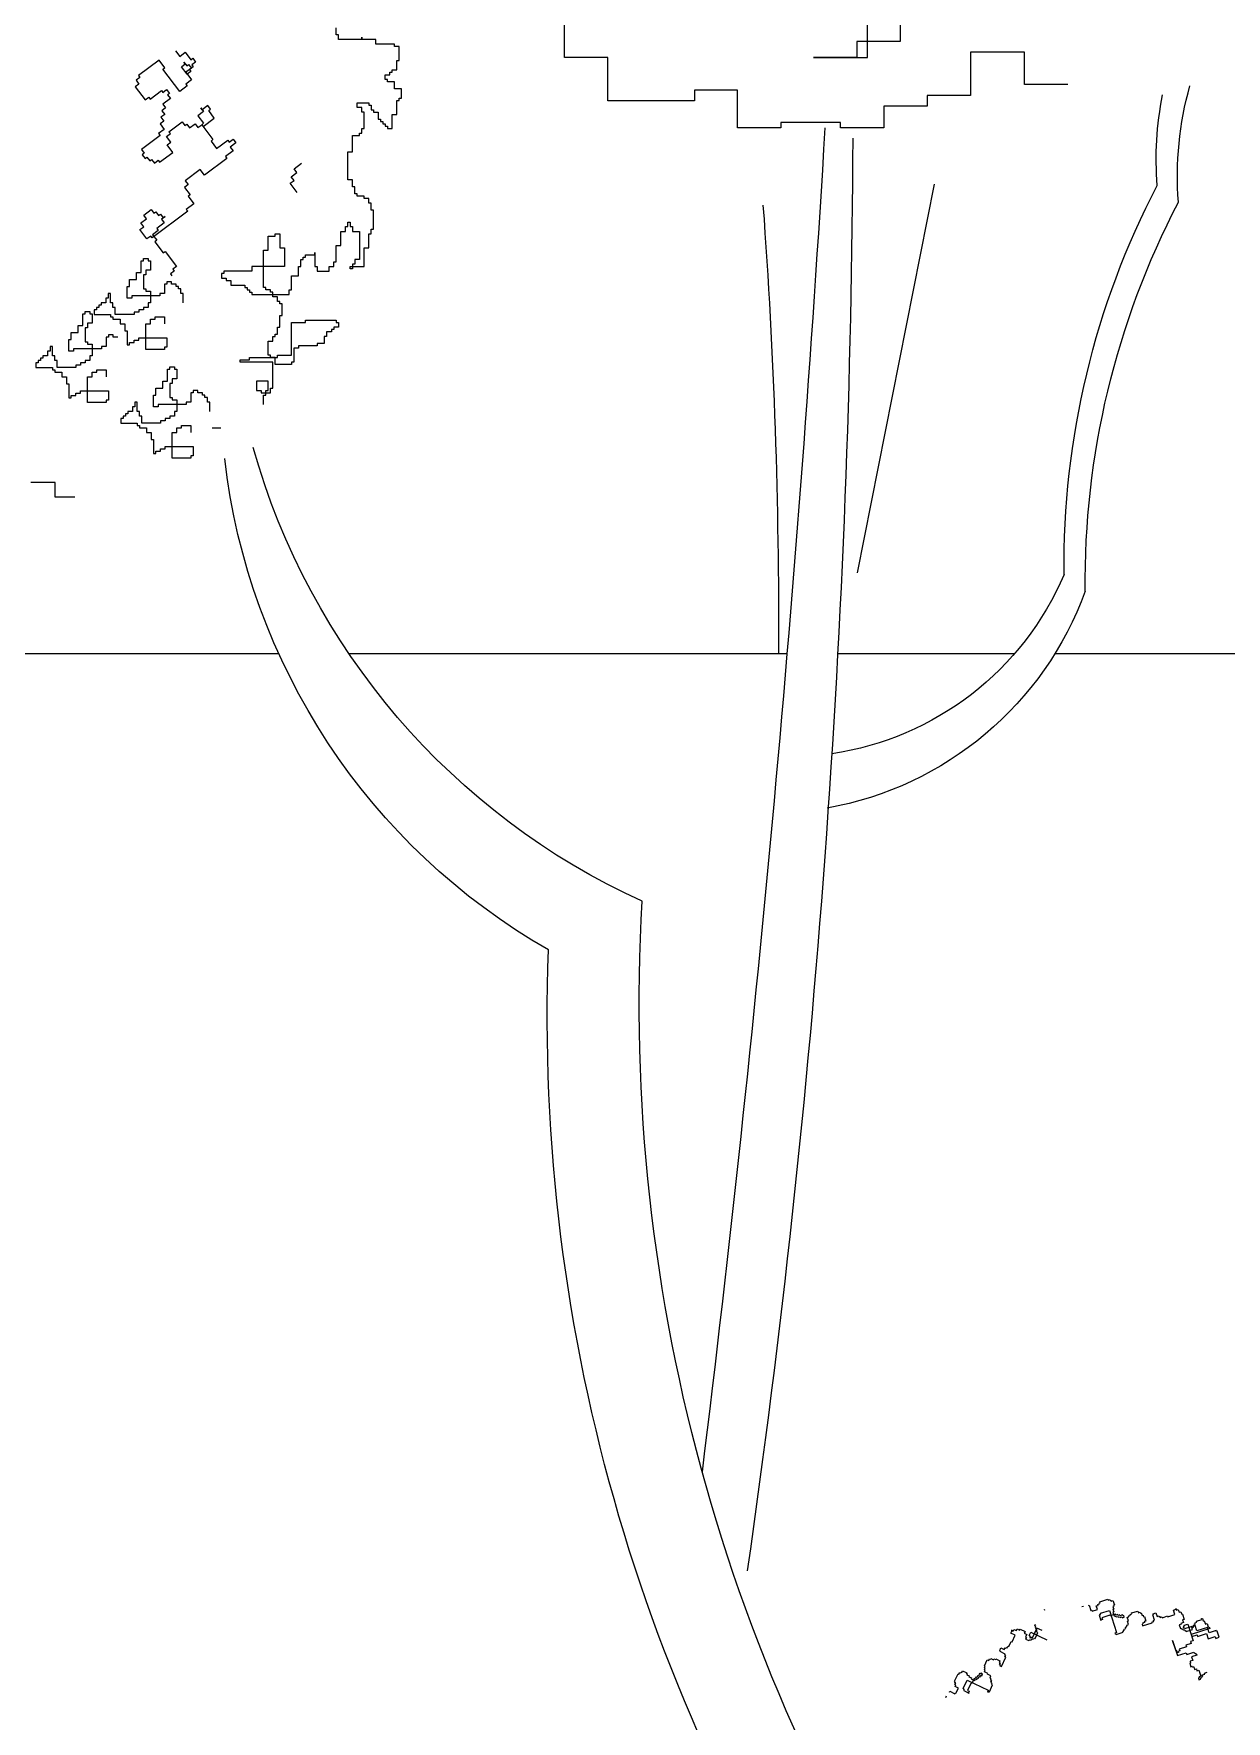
# Model space of a CAD drawing. Header units: millimetres. Extents: x 485872 to 486142, y -52344 to -52207.
# Drawn here: x 486120.6434 to 486120.841, y -52312.9704 to -52312.6908 of the extents above; entities that cross this region are included whole.
import ezdxf

# ---------------------------------------------------------------- set-up
doc = ezdxf.new("R2010")
doc.units = ezdxf.units.MM
doc.header["$LTSCALE"] = 15
doc.layers.add('JJ2', color=3, linetype='Continuous')

# ---------------------------------------------------------------- blocks, each defined once
blk = doc.blocks.new('sf')
at = {"color": 84, "lineweight": 5}
for p, q in [((17883.92, 471463.9), (17883.92, 471487.85)), ((17979.79, 471463.9), (17979.79, 471481.01)), ((17873.64, 471475.87), (17873.64, 471469.03)), ((18043.89, 471469.58), (18043.89, 471470.32)), ((18043.89, 471470.32), (18043.89, 471469.58)), ((18051.29, 471469.58), (18051.29, 471471.06)), ((18051.29, 471471.06), (18052.03, 471471.06)), ((18052.03, 471471.06), (18052.03, 471473.27)), ((17834.27, 471455.35), (17834.27, 471465.61)), ((17834.27, 471465.61), (17851.39, 471465.61)), ((17851.39, 471465.61), (17851.39, 471451.92)), ((17873.64, 471469.03), (17887.34, 471469.03)), ((17887.34, 471469.03), (17887.34, 471463.9)), ((18032.05, 471462.92), (18032.05, 471467.36)), ((18032.05, 471467.36), (18033.53, 471467.36)), ((18033.53, 471467.36), (18033.53, 471468.1)), ((18033.53, 471468.1), (18039.45, 471468.1)), ((18039.45, 471468.1), (18039.45, 471469.58)), ((18039.45, 471469.58), (18043.89, 471469.58)), ((18043.89, 471469.58), (18051.29, 471469.58)), ((18099.7, 471465.59), (18097.92, 471463.23)), ((18101.47, 471464.26), (18099.7, 471465.59)), ((18102.81, 471466.03), (18101.47, 471464.26)), ((17901.04, 471463.9), (17883.92, 471463.9)), ((17887.34, 471463.9), (17901.04, 471463.9)), ((17966.1, 471450.21), (17966.1, 471463.9)), ((17966.1, 471463.9), (17979.79, 471463.9)), ((18032.79, 471462.92), (18032.05, 471462.92)), ((18032.79, 471459.97), (18032.79, 471462.92)), ((18034.27, 471459.97), (18032.79, 471459.97)), ((18034.27, 471459.23), (18034.27, 471459.97)), ((18097.33, 471463.67), (18096.44, 471462.49)), ((18096.44, 471462.49), (18097.63, 471461.6)), ((18097.63, 471461.6), (18097.18, 471461.01)), ((18097.18, 471461.01), (18098.37, 471460.12)), ((18097.92, 471463.23), (18097.33, 471463.67)), ((18098.66, 471461.75), (18097.78, 471460.56)), ((18097.78, 471460.56), (18099.55, 471459.23)), ((18098.37, 471460.12), (18097.92, 471459.53)), ((18097.92, 471459.53), (18099.11, 471458.64)), ((18099.25, 471461.3), (18098.66, 471461.75)), ((18099.11, 471458.64), (18100.88, 471461.01)), ((18100.14, 471462.48), (18099.25, 471461.3)), ((18099.7, 471461.89), (18100.14, 471462.48)), ((18100.88, 471461.01), (18099.7, 471461.89)), ((18101.47, 471453.16), (18106.8, 471460.26)), ((18106.21, 471460.7), (18107.98, 471463.07)), ((18106.8, 471460.26), (18106.21, 471460.7)), ((18107.98, 471463.07), (18114.49, 471458.18)), ((17820.57, 471455.35), (17834.27, 471455.35)), ((18031.31, 471451.09), (18031.31, 471454.05)), ((18031.31, 471454.05), (18033.53, 471454.05)), ((18033.53, 471456.27), (18035.75, 471456.27)), ((18033.53, 471454.05), (18033.53, 471456.27)), ((18035.01, 471459.23), (18034.27, 471459.23)), ((18035.01, 471458.49), (18035.01, 471459.23)), ((18036.49, 471458.49), (18035.01, 471458.49)), ((18035.75, 471456.27), (18035.75, 471457.01)), ((18035.75, 471457.01), (18036.49, 471457.01)), ((18036.49, 471457.01), (18036.49, 471458.49)), ((18099.55, 471459.23), (18097.77, 471456.87)), ((18097.77, 471456.87), (18099.55, 471455.53)), ((18099.55, 471455.53), (18099.11, 471454.94)), ((18099.11, 471454.94), (18101.47, 471453.16)), ((18115.53, 471454.63), (18112.42, 471450.49)), ((18114.49, 471458.18), (18114.05, 471457.59)), ((18114.05, 471457.59), (18115.23, 471456.7)), ((18115.23, 471456.7), (18114.35, 471455.52)), ((18114.35, 471455.52), (18115.53, 471454.63)), ((17851.39, 471451.92), (17865.08, 471451.92)), ((17865.08, 471451.92), (17865.08, 471448.5)), ((17925.01, 471453.63), (17938.7, 471453.63)), ((17925.01, 471441.66), (17925.01, 471453.63)), ((17938.7, 471453.63), (17938.7, 471450.21)), ((17938.7, 471450.21), (17966.1, 471450.21)), ((18032.05, 471451.09), (18031.31, 471451.09)), ((18032.05, 471450.35), (18032.05, 471451.09)), ((18032.79, 471450.35), (18032.05, 471450.35)), ((18032.79, 471445.92), (18032.79, 471450.35)), ((18041.67, 471448.87), (18040.93, 471448.87)), ((18040.93, 471448.87), (18040.93, 471447.4)), ((18045.37, 471449.61), (18041.67, 471449.61)), ((18041.67, 471449.61), (18041.67, 471448.87)), ((18045.37, 471448.14), (18045.37, 471449.61)), ((18091.71, 471447.55), (18092.6, 471448.73)), ((18092.6, 471448.73), (18094.37, 471447.4)), ((18105.32, 471452.13), (18104.43, 471450.94)), ((18104.43, 471450.94), (18106.8, 471449.17)), ((18105.62, 471453.75), (18104.73, 471452.57)), ((18104.73, 471452.57), (18105.32, 471452.13)), ((18106.8, 471452.86), (18105.62, 471453.75)), ((18106.8, 471449.17), (18105.91, 471447.98)), ((18107.24, 471453.46), (18106.8, 471452.86)), ((18110.79, 471450.79), (18107.24, 471453.46)), ((18111.24, 471451.38), (18110.79, 471450.79)), ((18112.42, 471450.49), (18111.24, 471451.38)), ((17865.08, 471448.5), (17878.78, 471448.5)), ((17878.78, 471448.5), (17878.78, 471441.66)), ((18034.27, 471445.92), (18032.79, 471445.92)), ((18034.27, 471441.48), (18034.27, 471445.92)), ((18037.97, 471443.7), (18037.23, 471443.7)), ((18037.23, 471443.7), (18037.23, 471442.96)), ((18038.71, 471444.44), (18037.97, 471444.44)), ((18037.97, 471444.44), (18037.97, 471443.7)), ((18040.19, 471446.66), (18038.71, 471446.66)), ((18038.71, 471446.66), (18038.71, 471444.44)), ((18040.93, 471447.4), (18040.19, 471447.4)), ((18040.19, 471447.4), (18040.19, 471446.66)), ((18043.15, 471441.48), (18043.15, 471446.66)), ((18043.15, 471446.66), (18043.89, 471446.66)), ((18043.89, 471446.66), (18043.89, 471448.14)), ((18043.89, 471448.14), (18045.37, 471448.14)), ((18090.52, 471444.74), (18092.3, 471447.11)), ((18094.07, 471442.08), (18090.52, 471444.74)), ((18092.3, 471447.11), (18091.71, 471447.55)), ((18094.81, 471447.99), (18093.93, 471446.81)), ((18093.93, 471446.81), (18095.7, 471445.48)), ((18095.7, 471445.48), (18093.93, 471443.11)), ((18094.37, 471447.4), (18094.81, 471447.99)), ((18100.73, 471443.55), (18099.84, 471442.37)), ((18104.88, 471440.44), (18100.73, 471443.55)), ((18105.91, 471447.98), (18107.09, 471447.09)), ((18107.09, 471447.09), (18106.21, 471445.91)), ((18106.21, 471445.91), (18107.39, 471445.02)), ((18107.39, 471445.02), (18106.5, 471443.84)), ((18106.5, 471443.84), (18107.69, 471442.95)), ((17878.78, 471441.66), (17892.48, 471441.66)), ((17892.48, 471441.66), (17892.48, 471443.37)), ((17892.48, 471443.37), (17911.31, 471443.37)), ((17911.31, 471443.37), (17911.31, 471441.66)), ((17911.31, 471441.66), (17925.01, 471441.66)), ((18035.75, 471441.48), (18034.27, 471441.48)), ((18036.49, 471442.22), (18035.75, 471442.22)), ((18035.75, 471442.22), (18035.75, 471441.48)), ((18037.23, 471442.96), (18036.49, 471442.96)), ((18036.49, 471442.96), (18036.49, 471442.22)), ((18043.89, 471441.48), (18043.15, 471441.48)), ((18043.89, 471440), (18043.89, 471441.48)), ((18044.63, 471440), (18043.89, 471440)), ((18044.63, 471439.26), (18044.63, 471440)), ((18046.85, 471439.26), (18044.63, 471439.26)), ((18046.85, 471434.09), (18046.85, 471439.26)), ((18084.6, 471438.09), (18083.72, 471436.91)), ((18085.79, 471437.2), (18084.6, 471438.09)), ((18094.52, 471442.67), (18090.97, 471437.94)), ((18093.93, 471443.11), (18094.52, 471442.67)), ((18094.52, 471442.67), (18094.07, 471442.08)), ((18095.7, 471441.78), (18094.52, 471442.67)), ((18096.59, 471442.96), (18095.7, 471441.78)), ((18098.36, 471441.63), (18096.59, 471442.96)), ((18099.25, 471442.81), (18098.36, 471441.63)), ((18099.84, 471442.37), (18099.25, 471442.81)), ((18104.28, 471437.19), (18105.61, 471438.96)), ((18104.43, 471439.85), (18104.88, 471440.44)), ((18105.61, 471438.96), (18104.43, 471439.85)), ((18107.69, 471442.95), (18106.35, 471441.18)), ((18106.35, 471441.18), (18108.13, 471439.85)), ((18108.13, 471439.85), (18107.69, 471439.25)), ((18107.69, 471439.25), (18113.6, 471434.81)), ((18048.33, 471434.09), (18046.85, 471434.09)), ((18048.33, 471425.21), (18048.33, 471434.09)), ((18083.72, 471436.91), (18085.49, 471435.58)), ((18085.49, 471435.58), (18084.6, 471434.39)), ((18084.6, 471434.39), (18086.97, 471432.62)), ((18086.23, 471437.79), (18085.79, 471437.2)), ((18089.78, 471435.13), (18086.23, 471437.79)), ((18091.56, 471437.49), (18089.78, 471435.13)), ((18090.97, 471437.94), (18091.56, 471437.49)), ((18103.69, 471433.93), (18105.47, 471436.3)), ((18107.83, 471430.82), (18103.69, 471433.93)), ((18105.47, 471436.3), (18104.28, 471437.19)), ((18113.31, 471433.18), (18112.42, 471432)), ((18113.6, 471434.81), (18112.72, 471433.63)), ((18112.72, 471433.63), (18113.31, 471433.18)), ((18065.31, 471428.74), (18062.95, 471430.52)), ((18064.43, 471427.56), (18065.31, 471428.74)), ((18066.2, 471426.23), (18064.43, 471427.56)), ((18086.97, 471432.62), (18086.53, 471432.02)), ((18086.53, 471432.02), (18093.63, 471426.69)), ((18093.63, 471426.69), (18094.96, 471428.47)), ((18094.96, 471428.47), (18099.69, 471424.91)), ((18108.28, 471431.41), (18107.83, 471430.82)), ((18109.46, 471430.53), (18108.28, 471431.41)), ((18110.35, 471431.71), (18109.46, 471430.53)), ((18110.94, 471431.26), (18110.35, 471431.71)), ((18111.83, 471432.45), (18110.94, 471431.26)), ((18112.42, 471432), (18111.83, 471432.45)), ((18046.11, 471420.78), (18046.11, 471423)), ((18046.11, 471423), (18046.85, 471423)), ((18046.85, 471425.21), (18048.33, 471425.21)), ((18046.85, 471423), (18046.85, 471425.21)), ((18064.28, 471421.2), (18066.5, 471424.16)), ((18065.31, 471425.05), (18066.2, 471426.23)), ((18066.5, 471424.16), (18065.31, 471425.05)), ((18099.99, 471422.84), (18098.21, 471420.48)), ((18099.69, 471424.91), (18098.81, 471423.73)), ((18098.81, 471423.73), (18099.99, 471422.84)), ((18040.93, 471415.6), (18040.93, 471417.82)), ((18040.93, 471417.82), (18041.67, 471417.82)), ((18041.67, 471417.82), (18041.67, 471419.3)), ((18041.67, 471419.3), (18043.15, 471419.3)), ((18043.15, 471419.3), (18043.15, 471420.04)), ((18043.15, 471420.04), (18045.37, 471420.04)), ((18045.37, 471420.04), (18045.37, 471420.78)), ((18045.37, 471420.78), (18046.11, 471420.78)), ((18098.81, 471420.03), (18097.03, 471417.67)), ((18097.03, 471417.67), (18099.4, 471415.89)), ((18098.21, 471420.48), (18098.81, 471420.03)), ((18040.19, 471409.69), (18040.19, 471415.6)), ((18040.19, 471415.6), (18040.93, 471415.6)), ((18048.33, 471411.9), (18047.59, 471411.9)), ((18047.59, 471411.9), (18047.59, 471410.43)), ((18048.33, 471410.43), (18048.33, 471411.9)), ((18099.4, 471415.89), (18098.95, 471415.3)), ((18098.95, 471415.3), (18110.2, 471406.86)), ((18106.06, 471413.66), (18107.24, 471412.78)), ((18106.65, 471413.22), (18106.06, 471413.66)), ((18107.24, 471412.78), (18106.35, 471411.59)), ((18106.35, 471411.59), (18108.72, 471409.82)), ((18107.54, 471414.4), (18106.65, 471413.22)), ((18108.13, 471413.96), (18107.54, 471414.4)), ((18109.02, 471415.14), (18108.13, 471413.96)), ((18109.61, 471414.7), (18109.02, 471415.14)), ((18110.49, 471415.88), (18109.61, 471414.7)), ((18112.86, 471414.1), (18110.49, 471415.88)), ((18111.97, 471412.92), (18112.86, 471414.1)), ((18113.75, 471411.59), (18111.97, 471412.92)), ((18112.86, 471410.4), (18113.75, 471411.59)), ((18040.93, 471409.69), (18040.19, 471409.69)), ((18040.93, 471408.21), (18040.93, 471409.69)), ((18041.67, 471408.21), (18040.93, 471408.21)), ((18041.67, 471403.77), (18041.67, 471408.21)), ((18046.85, 471408.95), (18044.63, 471408.95)), ((18044.63, 471408.95), (18044.63, 471400.07)), ((18047.59, 471410.43), (18046.85, 471410.43)), ((18046.85, 471410.43), (18046.85, 471408.95)), ((18049.07, 471410.43), (18048.33, 471410.43)), ((18049.07, 471408.95), (18049.07, 471410.43)), ((18050.55, 471408.95), (18049.07, 471408.95)), ((18050.55, 471404.51), (18050.55, 471408.95)), ((18071.27, 471408.21), (18069.79, 471408.21)), ((18069.79, 471408.21), (18069.79, 471403.77)), ((18071.27, 471407.47), (18071.27, 471408.21)), ((18073.49, 471407.47), (18071.27, 471407.47)), ((18073.49, 471403.03), (18073.49, 471407.47)), ((18108.72, 471409.82), (18108.27, 471409.23)), ((18108.27, 471409.23), (18110.05, 471407.89)), ((18110.05, 471407.89), (18108.72, 471406.12)), ((18108.72, 471406.12), (18109.31, 471405.67)), ((18110.2, 471406.86), (18110.64, 471407.45)), ((18110.64, 471407.45), (18111.83, 471406.56)), ((18111.83, 471406.56), (18114.05, 471409.52)), ((18114.05, 471409.52), (18112.86, 471410.4)), ((18043.15, 471403.77), (18041.67, 471403.77)), ((18043.15, 471397.86), (18043.15, 471403.77)), ((18052.03, 471404.51), (18050.55, 471404.51)), ((18052.03, 471399.33), (18052.03, 471404.51)), ((18058.69, 471401.55), (18058.69, 471402.29)), ((18058.69, 471402.29), (18058.69, 471397.86)), ((18061.65, 471401.55), (18058.69, 471401.55)), ((18061.65, 471400.81), (18061.65, 471401.55)), ((18062.39, 471400.81), (18061.65, 471400.81)), ((18062.39, 471400.07), (18062.39, 471400.81)), ((18069.79, 471403.77), (18068.31, 471403.77)), ((18068.31, 471403.77), (18068.31, 471397.86)), ((18074.97, 471403.03), (18073.49, 471403.03)), ((18074.97, 471391.2), (18074.97, 471403.03)), ((18106.05, 471402.57), (18102.5, 471397.84)), ((18106.65, 471402.13), (18106.05, 471402.57)), ((18109.31, 471405.67), (18106.65, 471402.13)), ((18047.59, 471397.86), (18043.15, 471397.86)), ((18044.63, 471400.07), (18046.11, 471400.07)), ((18046.11, 471400.07), (18046.11, 471398.6)), ((18046.11, 471398.6), (18046.85, 471398.6)), ((18046.85, 471398.6), (18046.85, 471397.12)), ((18046.85, 471397.12), (18047.59, 471397.12)), ((18047.59, 471397.12), (18047.59, 471397.86)), ((18052.77, 471399.33), (18052.03, 471399.33)), ((18052.77, 471397.86), (18052.77, 471399.33)), ((18054.25, 471397.86), (18052.77, 471397.86)), ((18054.25, 471396.38), (18054.25, 471397.86)), ((18057.95, 471396.38), (18054.25, 471396.38)), ((18058.69, 471397.86), (18057.95, 471397.86)), ((18057.95, 471397.86), (18057.95, 471396.38)), ((18063.13, 471400.07), (18062.39, 471400.07)), ((18063.13, 471397.86), (18063.13, 471400.07)), ((18063.87, 471397.86), (18063.13, 471397.86)), ((18063.87, 471394.9), (18063.87, 471397.86)), ((18068.31, 471397.86), (18078.67, 471397.86)), ((18078.67, 471397.86), (18078.67, 471396.38)), ((18078.67, 471396.38), (18087.55, 471396.38)), ((18087.55, 471396.38), (18087.55, 471395.64)), ((18087.55, 471395.64), (18088.29, 471395.64)), ((18088.29, 471395.64), (18088.29, 471394.16)), ((18102.5, 471397.84), (18103.69, 471396.95)), ((18103.69, 471396.95), (18103.24, 471396.36)), ((18103.24, 471396.36), (18104.43, 471395.47)), ((18104.43, 471395.47), (18103.98, 471394.88)), ((18111.47, 471399.65), (18110.73, 471399.65)), ((18110.73, 471399.65), (18110.73, 471396.69)), ((18110.73, 471396.69), (18112.21, 471396.69)), ((18112.95, 471400.39), (18111.47, 471400.39)), ((18111.47, 471400.39), (18111.47, 471399.65)), ((18112.21, 471396.69), (18112.21, 471395.21)), ((18112.95, 471399.65), (18112.95, 471400.39)), ((18113.69, 471399.65), (18112.95, 471399.65)), ((18113.69, 471395.95), (18113.69, 471399.65)), ((18115.17, 471395.95), (18113.69, 471395.95)), ((18115.17, 471393.73), (18115.17, 471395.95)), ((18066.09, 471394.9), (18063.87, 471394.9)), ((18066.09, 471390.46), (18066.09, 471394.9)), ((18066.83, 471390.46), (18066.09, 471390.46)), ((18066.83, 471388.98), (18066.83, 471390.46)), ((18072.75, 471389.72), (18072.75, 471390.46)), ((18072.75, 471390.46), (18074.23, 471390.46)), ((18074.23, 471391.2), (18074.97, 471391.2)), ((18074.23, 471390.46), (18074.23, 471391.2)), ((18080.15, 471390.46), (18079.41, 471390.46)), ((18079.41, 471390.46), (18079.41, 471389.72)), ((18080.89, 471391.2), (18080.15, 471391.2)), ((18080.15, 471391.2), (18080.15, 471390.46)), ((18085.33, 471391.94), (18080.89, 471391.94)), ((18080.89, 471391.94), (18080.89, 471391.2)), ((18085.33, 471393.42), (18085.33, 471391.94)), ((18086.81, 471393.42), (18085.33, 471393.42)), ((18088.29, 471394.16), (18086.81, 471394.16)), ((18086.81, 471394.16), (18086.81, 471393.42)), ((18101.11, 471389.3), (18101.11, 471390.77)), ((18101.11, 471390.77), (18101.85, 471390.77)), ((18101.85, 471390.77), (18101.85, 471391.51)), ((18101.85, 471391.51), (18102.59, 471391.51)), ((18102.59, 471391.51), (18102.59, 471392.25)), ((18102.59, 471392.25), (18104.07, 471392.25)), ((18104.07, 471392.25), (18104.07, 471392.99)), ((18104.07, 471392.99), (18105.55, 471392.99)), ((18105.55, 471392.99), (18105.55, 471392.25)), ((18105.55, 471392.25), (18106.29, 471392.25)), ((18106.29, 471392.25), (18106.29, 471389.3)), ((18112.21, 471390.03), (18110.73, 471390.03)), ((18110.73, 471390.03), (18110.73, 471386.34)), ((18112.21, 471395.21), (18112.95, 471395.21)), ((18112.95, 471390.77), (18112.21, 471390.77)), ((18112.21, 471390.77), (18112.21, 471390.03)), ((18112.95, 471395.21), (18112.95, 471390.77)), ((18117.39, 471393.73), (18115.17, 471393.73)), ((18117.39, 471391.51), (18117.39, 471393.73)), ((18118.13, 471391.51), (18117.39, 471391.51)), ((18118.13, 471387.82), (18118.13, 471391.51)), ((18078.67, 471388.98), (18066.83, 471388.98)), ((18069.05, 471382.33), (18069.05, 471386.03)), ((18069.05, 471386.03), (18069.79, 471386.03)), ((18069.79, 471386.03), (18069.79, 471386.76)), ((18069.79, 471386.76), (18070.53, 471386.76)), ((18070.53, 471386.76), (18070.53, 471388.24)), ((18070.53, 471388.24), (18072.01, 471388.24)), ((18072.01, 471388.24), (18072.01, 471389.72)), ((18072.01, 471389.72), (18072.75, 471389.72)), ((18079.41, 471389.72), (18078.67, 471389.72)), ((18078.67, 471389.72), (18078.67, 471388.98)), ((18100.37, 471386.34), (18100.37, 471389.3)), ((18100.37, 471389.3), (18101.11, 471389.3)), ((18106.29, 471389.3), (18107.77, 471389.3)), ((18107.77, 471389.3), (18107.77, 471388.56)), ((18107.77, 471388.56), (18116.65, 471388.56)), ((18110.73, 471386.34), (18111.47, 471386.34)), ((18111.47, 471386.34), (18111.47, 471384.86)), ((18111.47, 471384.86), (18112.95, 471384.86)), ((18112.95, 471384.86), (18112.95, 471384.12)), ((18116.65, 471388.56), (18116.65, 471387.82)), ((18116.65, 471387.82), (18118.13, 471387.82)), ((18121.83, 471382.64), (18121.83, 471384.86)), ((18121.83, 471384.86), (18122.57, 471384.86)), ((18122.57, 471384.86), (18122.57, 471386.34)), ((18122.57, 471386.34), (18123.31, 471386.34)), ((18123.31, 471386.34), (18123.31, 471389.3)), ((18123.31, 471389.3), (18124.05, 471389.3)), ((18124.05, 471389.3), (18124.05, 471387.82)), ((18124.05, 471387.82), (18124.79, 471387.82)), ((18124.79, 471387.82), (18124.79, 471386.34)), ((18124.79, 471386.34), (18126.27, 471386.34)), ((18126.27, 471386.34), (18126.27, 471385.6)), ((18126.27, 471385.6), (18127.01, 471385.6)), ((18127.01, 471385.6), (18127.01, 471384.86)), ((18127.01, 471384.86), (18127.75, 471384.86)), ((18127.75, 471384.86), (18127.75, 471384.12)), ((18052.03, 471380.11), (18051.29, 471380.11)), ((18051.29, 471380.11), (18051.29, 471378.63)), ((18061.65, 471380.85), (18052.03, 471380.85)), ((18052.03, 471380.85), (18052.03, 471380.11)), ((18061.65, 471380.11), (18061.65, 471380.85)), ((18066.09, 471380.11), (18061.65, 471380.11)), ((18066.09, 471369.76), (18066.09, 471380.11)), ((18069.79, 471382.33), (18069.05, 471382.33)), ((18069.79, 471378.63), (18069.79, 471382.33)), ((18109.25, 471381.9), (18106.29, 471381.9)), ((18106.29, 471381.9), (18106.29, 471379.68)), ((18109.25, 471381.16), (18109.25, 471381.9)), ((18110.73, 471381.16), (18109.25, 471381.16)), ((18110.73, 471379.68), (18110.73, 471381.16)), ((18112.21, 471379.68), (18110.73, 471379.68)), ((18112.21, 471371.55), (18112.21, 471379.68)), ((18112.95, 471384.12), (18114.43, 471384.12)), ((18114.43, 471384.12), (18114.43, 471383.38)), ((18114.43, 471383.38), (18115.91, 471383.38)), ((18115.91, 471383.38), (18115.91, 471382.64)), ((18115.91, 471382.64), (18121.83, 471382.64)), ((18118.87, 471379.68), (18118.87, 471377.46)), ((18120.35, 471379.68), (18118.87, 471379.68)), ((18122.57, 471381.16), (18120.35, 471381.16)), ((18120.35, 471381.16), (18120.35, 471379.68)), ((18123.31, 471381.9), (18122.57, 471381.9)), ((18122.57, 471381.9), (18122.57, 471381.16)), ((18128.49, 471382.64), (18123.31, 471382.64)), ((18123.31, 471382.64), (18123.31, 471381.9)), ((18127.75, 471384.12), (18128.49, 471384.12)), ((18128.49, 471384.12), (18128.49, 471382.64)), ((18129.17, 471382.9), (18129.17, 471379.95)), ((18129.91, 471382.9), (18129.17, 471382.9)), ((18129.17, 471379.95), (18130.65, 471379.95)), ((18129.91, 471383.64), (18129.91, 471382.9)), ((18131.39, 471383.64), (18129.91, 471383.64)), ((18130.65, 471379.95), (18130.65, 471378.47)), ((18131.39, 471382.9), (18131.39, 471383.64)), ((18132.13, 471382.9), (18131.39, 471382.9)), ((18132.13, 471379.21), (18132.13, 471382.9)), ((18051.29, 471378.63), (18052.77, 471378.63)), ((18052.77, 471378.63), (18052.77, 471377.89)), ((18052.77, 471377.89), (18053.51, 471377.89)), ((18053.51, 471377.89), (18053.51, 471377.15)), ((18053.51, 471377.15), (18054.99, 471377.15)), ((18054.99, 471377.15), (18054.99, 471375.67)), ((18054.99, 471375.67), (18055.73, 471375.67)), ((18055.73, 471375.67), (18055.73, 471373.46)), ((18070.53, 471378.63), (18069.79, 471378.63)), ((18070.53, 471376.41), (18070.53, 471378.63)), ((18071.27, 471376.41), (18070.53, 471376.41)), ((18071.27, 471375.67), (18071.27, 471376.41)), ((18072.01, 471375.67), (18071.27, 471375.67)), ((18072.01, 471374.2), (18072.01, 471375.67)), ((18073.49, 471374.2), (18072.01, 471374.2)), ((18073.49, 471369.76), (18073.49, 471374.2)), ((18105.55, 471375.25), (18105.55, 471372.29)), ((18114.43, 471375.25), (18105.55, 471375.25)), ((18114.43, 471374.51), (18114.43, 471375.25)), ((18115.91, 471374.51), (18114.43, 471374.51)), ((18115.91, 471373.77), (18115.91, 471374.51)), ((18118.13, 471377.46), (18118.13, 471373.03)), ((18118.87, 471377.46), (18118.13, 471377.46)), ((18121.03, 471375.51), (18122.51, 471375.51)), ((18122.51, 471376.25), (18123.99, 471376.25)), ((18122.51, 471375.51), (18122.51, 471376.25)), ((18123.99, 471376.25), (18123.99, 471375.51)), ((18123.99, 471375.51), (18124.73, 471375.51)), ((18124.73, 471375.51), (18124.73, 471372.55)), ((18130.65, 471378.47), (18131.39, 471378.47)), ((18130.65, 471374.03), (18130.65, 471373.29)), ((18131.39, 471374.03), (18130.65, 471374.03)), ((18131.39, 471378.47), (18131.39, 471374.03)), ((18133.61, 471379.21), (18132.13, 471379.21)), ((18133.61, 471376.99), (18133.61, 471379.21)), ((18135.83, 471376.99), (18133.61, 471376.99)), ((18135.83, 471374.77), (18135.83, 471376.99)), ((18136.57, 471374.77), (18135.83, 471374.77)), ((18136.57, 471371.07), (18136.57, 471374.77)), ((18055.73, 471373.46), (18057.95, 471373.46)), ((18057.95, 471373.46), (18057.95, 471372.72)), ((18057.95, 471372.72), (18063.87, 471372.72)), ((18063.87, 471372.72), (18063.87, 471371.98)), ((18063.87, 471371.98), (18065.35, 471371.98)), ((18065.35, 471371.98), (18065.35, 471367.54)), ((18070.53, 471369.76), (18066.09, 471369.76)), ((18070.53, 471369.02), (18070.53, 471369.76)), ((18079.41, 471369.02), (18070.53, 471369.02)), ((18071.27, 471366.8), (18071.27, 471369.02)), ((18071.27, 471369.02), (18072.75, 471369.02)), ((18072.75, 471369.02), (18072.75, 471369.76)), ((18072.75, 471369.76), (18073.49, 471369.76)), ((18079.41, 471368.28), (18079.41, 471369.02)), ((18105.55, 471372.29), (18106.29, 471372.29)), ((18106.29, 471372.29), (18106.29, 471371.55)), ((18106.29, 471371.55), (18112.21, 471371.55)), ((18117.39, 471373.77), (18115.91, 471373.77)), ((18117.39, 471373.03), (18117.39, 471373.77)), ((18118.13, 471373.03), (18117.39, 471373.03)), ((18124.73, 471372.55), (18126.21, 471372.55)), ((18126.21, 471372.55), (18126.21, 471371.81)), ((18126.21, 471371.81), (18135.09, 471371.81)), ((18129.17, 471373.29), (18129.17, 471369.59)), ((18130.65, 471373.29), (18129.17, 471373.29)), ((18129.17, 471369.59), (18129.91, 471369.59)), ((18129.91, 471369.59), (18129.91, 471368.12)), ((18135.09, 471371.81), (18135.09, 471371.07)), ((18135.09, 471371.07), (18136.57, 471371.07)), ((18141.01, 471369.59), (18141.75, 471369.59)), ((18141.01, 471368.12), (18141.01, 471369.59)), ((18141.75, 471372.55), (18142.49, 471372.55)), ((18141.75, 471369.59), (18141.75, 471372.55)), ((18142.49, 471372.55), (18142.49, 471371.07)), ((18142.49, 471371.07), (18143.23, 471371.07)), ((18143.23, 471371.07), (18143.23, 471369.59)), ((18143.23, 471369.59), (18144.71, 471369.59)), ((18144.71, 471369.59), (18144.71, 471368.85)), ((18144.71, 471368.85), (18145.45, 471368.85)), ((18145.45, 471368.85), (18145.45, 471368.12)), ((18065.35, 471367.54), (18066.09, 471367.54)), ((18066.09, 471367.54), (18066.09, 471366.8)), ((18066.09, 471366.8), (18071.27, 471366.8)), ((18072.01, 471359.41), (18072.01, 471367.54)), ((18072.01, 471367.54), (18082.37, 471367.54)), ((18082.37, 471368.28), (18079.41, 471368.28)), ((18082.37, 471367.54), (18082.37, 471368.28)), ((18102.35, 471365.32), (18102.35, 471362.36)), ((18103.09, 471365.32), (18102.35, 471365.32)), ((18103.09, 471366.06), (18103.09, 471365.32)), ((18104.57, 471366.06), (18103.09, 471366.06)), ((18104.57, 471365.32), (18104.57, 471366.06)), ((18105.31, 471365.32), (18104.57, 471365.32)), ((18105.31, 471361.63), (18105.31, 471365.32)), ((18124.73, 471365.16), (18124.73, 471362.94)), ((18127.69, 471365.16), (18124.73, 471365.16)), ((18127.69, 471364.42), (18127.69, 471365.16)), ((18129.17, 471364.42), (18127.69, 471364.42)), ((18129.17, 471362.94), (18129.17, 471364.42)), ((18129.91, 471368.12), (18131.39, 471368.12)), ((18131.39, 471368.12), (18131.39, 471367.38)), ((18131.39, 471367.38), (18132.87, 471367.38)), ((18132.87, 471367.38), (18132.87, 471366.64)), ((18132.87, 471366.64), (18134.35, 471366.64)), ((18134.35, 471366.64), (18134.35, 471365.9)), ((18134.35, 471365.9), (18140.27, 471365.9)), ((18138.79, 471364.42), (18138.79, 471362.94)), ((18141.01, 471364.42), (18138.79, 471364.42)), ((18140.27, 471368.12), (18141.01, 471368.12)), ((18140.27, 471365.9), (18140.27, 471368.12)), ((18141.01, 471365.16), (18141.01, 471364.42)), ((18141.75, 471365.16), (18141.01, 471365.16)), ((18141.75, 471365.9), (18141.75, 471365.16)), ((18146.93, 471365.9), (18141.75, 471365.9)), ((18145.45, 471368.12), (18146.19, 471368.12)), ((18146.19, 471368.12), (18146.19, 471367.38)), ((18146.19, 471367.38), (18146.93, 471367.38)), ((18146.93, 471367.38), (18146.93, 471365.9)), ((18072.75, 471359.41), (18072.01, 471359.41)), ((18072.75, 471357.93), (18072.75, 471359.41)), ((18073.49, 471358.67), (18073.49, 471361.63)), ((18073.49, 471361.63), (18077.19, 471361.63)), ((18074.23, 471358.67), (18073.49, 471358.67)), ((18074.23, 471357.19), (18074.23, 471358.67)), ((18077.19, 471358.67), (18075.71, 471358.67)), ((18075.71, 471358.67), (18075.71, 471357.93)), ((18077.19, 471361.63), (18077.19, 471358.67)), ((18095.69, 471358.67), (18097.17, 471358.67)), ((18095.69, 471357.93), (18095.69, 471358.67)), ((18097.17, 471358.67), (18097.17, 471357.93)), ((18102.35, 471362.36), (18103.83, 471362.36)), ((18103.83, 471362.36), (18103.83, 471360.89)), ((18103.83, 471360.89), (18104.57, 471360.89)), ((18104.57, 471360.89), (18104.57, 471356.45)), ((18106.79, 471361.63), (18105.31, 471361.63)), ((18106.79, 471359.41), (18106.79, 471361.63)), ((18109.01, 471359.41), (18106.79, 471359.41)), ((18109.01, 471357.19), (18109.01, 471359.41)), ((18132.87, 471358.5), (18123.99, 471358.5)), ((18123.99, 471358.5), (18123.99, 471355.55)), ((18130.65, 471362.94), (18129.17, 471362.94)), ((18130.65, 471354.81), (18130.65, 471362.94)), ((18132.87, 471357.76), (18132.87, 471358.5)), ((18137.31, 471360.72), (18136.57, 471360.72)), ((18136.57, 471360.72), (18136.57, 471356.28)), ((18138.79, 471362.94), (18137.31, 471362.94)), ((18137.31, 471362.94), (18137.31, 471360.72)), ((18075.71, 471357.93), (18072.75, 471357.93)), ((18074.97, 471357.19), (18074.23, 471357.19)), ((18074.97, 471354.23), (18074.97, 471357.19)), ((18091.99, 471354.97), (18092.73, 471354.97)), ((18091.99, 471352.01), (18091.99, 471354.97)), ((18092.73, 471356.45), (18093.47, 471356.45)), ((18092.73, 471354.97), (18092.73, 471356.45)), ((18093.47, 471357.19), (18094.21, 471357.19)), ((18093.47, 471356.45), (18093.47, 471357.19)), ((18094.21, 471357.19), (18094.21, 471357.93)), ((18094.21, 471357.93), (18095.69, 471357.93)), ((18097.17, 471357.93), (18097.91, 471357.93)), ((18097.91, 471357.93), (18097.91, 471354.97)), ((18097.91, 471354.97), (18099.39, 471354.97)), ((18099.39, 471354.97), (18099.39, 471354.23)), ((18099.39, 471354.23), (18108.27, 471354.23)), ((18102.35, 471355.71), (18102.35, 471352.01)), ((18103.83, 471355.71), (18102.35, 471355.71)), ((18103.83, 471356.45), (18103.83, 471355.71)), ((18104.57, 471356.45), (18103.83, 471356.45)), ((18108.27, 471354.23), (18108.27, 471353.49)), ((18108.27, 471353.49), (18109.75, 471353.49)), ((18109.75, 471357.19), (18109.01, 471357.19)), ((18109.75, 471353.49), (18109.75, 471357.19)), ((18114.93, 471354.97), (18115.67, 471354.97)), ((18114.93, 471352.01), (18114.93, 471354.97)), ((18115.67, 471354.97), (18115.67, 471353.49)), ((18115.67, 471353.49), (18116.41, 471353.49)), ((18116.41, 471353.49), (18116.41, 471352.01)), ((18123.99, 471355.55), (18124.73, 471355.55)), ((18124.73, 471355.55), (18124.73, 471354.81)), ((18124.73, 471354.81), (18130.65, 471354.81)), ((18134.35, 471357.76), (18132.87, 471357.76)), ((18134.35, 471357.02), (18134.35, 471357.76)), ((18135.83, 471357.02), (18134.35, 471357.02)), ((18135.83, 471356.28), (18135.83, 471357.02)), ((18136.57, 471356.28), (18135.83, 471356.28)), ((18097.91, 471347.58), (18097.91, 471345.36)), ((18100.87, 471347.58), (18097.91, 471347.58)), ((18100.87, 471346.84), (18100.87, 471347.58)), ((18102.35, 471352.01), (18103.09, 471352.01)), ((18103.09, 471352.01), (18103.09, 471350.53)), ((18103.09, 471350.53), (18104.57, 471350.53)), ((18104.57, 471350.53), (18104.57, 471349.8)), ((18104.57, 471349.8), (18106.05, 471349.8)), ((18106.05, 471349.8), (18106.05, 471349.06)), ((18106.05, 471349.06), (18107.53, 471349.06)), ((18107.53, 471349.06), (18107.53, 471348.32)), ((18107.53, 471348.32), (18113.45, 471348.32)), ((18113.45, 471350.53), (18114.19, 471350.53)), ((18113.45, 471348.32), (18113.45, 471350.53)), ((18114.19, 471352.01), (18114.93, 471352.01)), ((18114.19, 471350.53), (18114.19, 471352.01)), ((18114.19, 471347.58), (18114.19, 471346.84)), ((18114.93, 471347.58), (18114.19, 471347.58)), ((18114.93, 471348.32), (18114.93, 471347.58)), ((18120.11, 471348.32), (18114.93, 471348.32)), ((18116.41, 471352.01), (18117.89, 471352.01)), ((18117.89, 471352.01), (18117.89, 471351.27)), ((18117.89, 471351.27), (18118.63, 471351.27)), ((18118.63, 471351.27), (18118.63, 471350.53)), ((18118.63, 471350.53), (18119.37, 471350.53)), ((18119.37, 471350.53), (18119.37, 471349.8)), ((18119.37, 471349.8), (18120.11, 471349.8)), ((18120.11, 471349.8), (18120.11, 471348.32)), ((18091.24, 471346.8), (18088.44, 471346.8)), ((18102.35, 471346.84), (18100.87, 471346.84)), ((18102.35, 471345.36), (18102.35, 471346.84)), ((18103.83, 471345.36), (18102.35, 471345.36)), ((18103.83, 471337.23), (18103.83, 471345.36)), ((18110.49, 471343.14), (18109.75, 471343.14)), ((18109.75, 471343.14), (18109.75, 471338.7)), ((18110.49, 471345.36), (18110.49, 471343.14)), ((18111.97, 471345.36), (18110.49, 471345.36)), ((18111.97, 471346.84), (18111.97, 471345.36)), ((18114.19, 471346.84), (18111.97, 471346.84)), ((18097.17, 471340.92), (18097.17, 471337.96)), ((18106.05, 471340.92), (18097.17, 471340.92)), ((18097.17, 471337.96), (18097.91, 471337.96)), ((18097.91, 471337.96), (18097.91, 471337.23)), ((18097.91, 471337.23), (18103.83, 471337.23)), ((18106.05, 471340.18), (18106.05, 471340.92)), ((18107.53, 471340.18), (18106.05, 471340.18)), ((18107.53, 471339.44), (18107.53, 471340.18)), ((18109.01, 471339.44), (18107.53, 471339.44)), ((18109.01, 471338.7), (18109.01, 471339.44)), ((18109.75, 471338.7), (18109.01, 471338.7)), ((18140.82, 471324.89), (18140.82, 471329.51)), ((18140.82, 471329.51), (18148.52, 471329.51)), ((18134.66, 471324.89), (18140.82, 471324.89)), ((17806.29, 470976.03), (17805.84, 470974.64)), ((17805.84, 470974.64), (17806.12, 470974.55)), ((17806.12, 470974.55), (17806.03, 470974.27)), ((17806.03, 470974.27), (17806.31, 470974.18)), ((17806.31, 470974.18), (17806.04, 470973.34)), ((17806.85, 470975.85), (17806.29, 470976.03)), ((17806.94, 470976.13), (17806.85, 470975.85)), ((17807.21, 470976.04), (17806.94, 470976.13)), ((17807.3, 470976.32), (17807.21, 470976.04)), ((17807.86, 470976.14), (17807.3, 470976.32)), ((17807.95, 470976.42), (17807.86, 470976.14)), ((17810.46, 470975.61), (17807.95, 470976.42)), ((17810.37, 470975.33), (17810.46, 470975.61)), ((17810.65, 470975.24), (17810.37, 470975.33)), ((17810.56, 470974.96), (17810.65, 470975.24)), ((17811.12, 470974.78), (17810.56, 470974.96)), ((17811.03, 470974.5), (17811.12, 470974.78)), ((17811.59, 470974.32), (17811.03, 470974.5)), ((17811.23, 470973.21), (17811.59, 470974.32)), ((17813.81, 470974.53), (17813.27, 470972.85)), ((17814.09, 470974.44), (17813.81, 470974.53)), ((17816.13, 470974.09), (17815.57, 470974.27)), ((17776.52, 470968.71), (17776.16, 470967.59)), ((17777.08, 470968.53), (17776.52, 470968.71)), ((17777.44, 470969.64), (17777.08, 470968.53)), ((17777.72, 470969.55), (17777.44, 470969.64)), ((17777.99, 470970.39), (17777.72, 470969.55)), ((17778.27, 470970.3), (17777.99, 470970.39)), ((17778.18, 470970.02), (17778.27, 470970.3)), ((17779.85, 470969.48), (17778.18, 470970.02)), ((17779.76, 470969.2), (17779.85, 470969.48)), ((17780.32, 470969.02), (17779.76, 470969.2)), ((17780.23, 470968.74), (17780.32, 470969.02)), ((17780.51, 470968.65), (17780.23, 470968.74)), ((17780.42, 470968.37), (17780.51, 470968.65)), ((17782.64, 470968.58), (17780.93, 470963.29)), ((17783.75, 470968.22), (17782.64, 470968.58)), ((17784.28, 470971.75), (17783.74, 470970.07)), ((17783.74, 470970.07), (17784.29, 470969.89)), ((17784.29, 470969.89), (17784.02, 470969.06)), ((17784.02, 470969.06), (17784.86, 470968.79)), ((17784.55, 470971.66), (17784.28, 470971.75)), ((17784.82, 470972.49), (17784.55, 470971.66)), ((17784.86, 470968.79), (17784.77, 470968.51)), ((17784.77, 470968.51), (17785.33, 470968.33)), ((17785.38, 470972.31), (17784.82, 470972.49)), ((17785.65, 470973.15), (17785.38, 470972.31)), ((17786.21, 470972.97), (17785.65, 470973.15)), ((17786.39, 470973.52), (17786.21, 470972.97)), ((17786.3, 470973.25), (17786.39, 470973.52)), ((17787.14, 470972.98), (17786.3, 470973.25)), ((17786.69, 470971.58), (17787.14, 470972.98)), ((17788.92, 470970.86), (17786.69, 470971.58)), ((17789.01, 470971.14), (17788.92, 470970.86)), ((17790.68, 470970.6), (17789.01, 470971.14)), ((17790.77, 470970.88), (17790.68, 470970.6)), ((17791.33, 470970.7), (17790.77, 470970.88)), ((17791.42, 470970.98), (17791.33, 470970.7)), ((17791.7, 470970.89), (17791.42, 470970.98)), ((17791.79, 470971.17), (17791.7, 470970.89)), ((17792.35, 470970.99), (17791.79, 470971.17)), ((17792.7, 470972.1), (17792.35, 470970.99)), ((17793.54, 470971.83), (17792.7, 470972.1)), ((17793.19, 470969.79), (17793.73, 470971.46)), ((17793.47, 470969.7), (17793.19, 470969.79)), ((17793.38, 470969.42), (17793.47, 470969.7)), ((17793.94, 470969.24), (17793.38, 470969.42)), ((17793.45, 470971.55), (17793.54, 470971.83)), ((17793.73, 470971.46), (17793.45, 470971.55)), ((17793.85, 470968.97), (17793.94, 470969.24)), ((17796.92, 470967.98), (17793.85, 470968.97)), ((17796.33, 470970.93), (17795.88, 470969.54)), ((17795.88, 470969.54), (17796.44, 470969.36)), ((17796.61, 470970.84), (17796.33, 470970.93)), ((17796.44, 470969.36), (17796.35, 470969.08)), ((17796.35, 470969.08), (17796.91, 470968.9)), ((17796.79, 470971.4), (17796.61, 470970.84)), ((17797.07, 470971.31), (17796.79, 470971.4)), ((17796.91, 470968.9), (17796.82, 470968.62)), ((17796.82, 470968.62), (17797.1, 470968.53)), ((17797.1, 470968.53), (17796.92, 470967.98)), ((17797.34, 470972.15), (17797.07, 470971.31)), ((17797.62, 470972.06), (17797.34, 470972.15)), ((17797.71, 470972.34), (17797.62, 470972.06)), ((17798.26, 470972.16), (17797.71, 470972.34)), ((17798.44, 470972.71), (17798.26, 470972.16)), ((17800.4, 470972.08), (17798.44, 470972.71)), ((17800.31, 470971.8), (17800.4, 470972.08)), ((17800.86, 470971.63), (17800.31, 470971.8)), ((17800.77, 470971.35), (17800.86, 470971.63)), ((17801.33, 470971.17), (17800.77, 470971.35)), ((17801.24, 470970.89), (17801.33, 470971.17)), ((17801.8, 470970.71), (17801.24, 470970.89)), ((17801.36, 470968.39), (17801.72, 470969.5)), ((17801.44, 470969.59), (17801.8, 470970.71)), ((17801.72, 470969.5), (17801.44, 470969.59)), ((17802.73, 470970.72), (17802.91, 470971.27)), ((17803.29, 470970.54), (17802.73, 470970.72)), ((17802.91, 470971.27), (17803.19, 470971.18)), ((17803.19, 470971.18), (17803.28, 470971.46)), ((17803.28, 470971.46), (17804.11, 470971.19)), ((17803.37, 470970.82), (17803.29, 470970.54)), ((17803.93, 470970.64), (17803.37, 470970.82)), ((17804.02, 470970.91), (17803.93, 470970.64)), ((17804.58, 470970.73), (17804.02, 470970.91)), ((17804.11, 470971.19), (17804.2, 470971.47)), ((17804.2, 470971.47), (17804.76, 470971.29)), ((17804.67, 470971.01), (17804.58, 470970.73)), ((17805.23, 470970.83), (17804.67, 470971.01)), ((17804.76, 470971.29), (17804.85, 470971.57)), ((17804.85, 470971.57), (17805.41, 470971.39)), ((17807.43, 470972.89), (17805.18, 470965.92)), ((17805.32, 470971.11), (17805.23, 470970.83)), ((17805.6, 470971.02), (17805.32, 470971.11)), ((17805.41, 470971.39), (17805.5, 470971.67)), ((17805.5, 470971.67), (17807.17, 470971.13)), ((17805.69, 470971.3), (17805.6, 470971.02)), ((17805.97, 470971.21), (17805.69, 470971.3)), ((17806.33, 470972.33), (17805.97, 470971.21)), ((17806.04, 470973.34), (17806.32, 470973.25)), ((17806.32, 470973.25), (17806.05, 470972.42)), ((17806.05, 470972.42), (17806.33, 470972.33)), ((17807.17, 470971.13), (17807.26, 470971.41)), ((17807.26, 470971.41), (17809.77, 470970.6)), ((17810.22, 470971.99), (17807.43, 470972.89)), ((17809.77, 470970.6), (17809.59, 470970.04)), ((17809.59, 470970.04), (17810.15, 470969.86)), ((17810.06, 470969.58), (17810.6, 470971.25)), ((17810.13, 470971.71), (17810.22, 470971.99)), ((17810.41, 470971.62), (17810.13, 470971.71)), ((17810.32, 470971.34), (17810.41, 470971.62)), ((17810.6, 470971.25), (17810.32, 470971.34)), ((17812.9, 470972.67), (17811.23, 470973.21)), ((17812.99, 470972.94), (17812.9, 470972.67)), ((17813.27, 470972.85), (17812.99, 470972.94)), ((17828.03, 470973.29), (17827.94, 470973.01)), ((17831, 470967.97), (17830.75, 470968.5)), ((17772.67, 470964.41), (17773.3, 470966.36)), ((17773.79, 470964.05), (17772.67, 470964.41)), ((17773.3, 470966.36), (17773.58, 470966.27)), ((17773.58, 470966.27), (17773.67, 470966.55)), ((17773.67, 470966.55), (17775.9, 470965.83)), ((17773.97, 470964.61), (17773.79, 470964.05)), ((17776.2, 470963.89), (17773.97, 470964.61)), ((17775.88, 470967.68), (17775.7, 470967.13)), ((17775.7, 470967.13), (17781.56, 470965.24)), ((17776.16, 470967.59), (17775.88, 470967.68)), ((17775.9, 470965.83), (17776.44, 470967.5)), ((17776.74, 470965.56), (17776.2, 470963.89)), ((17776.44, 470967.5), (17779.79, 470966.42)), ((17779.53, 470964.66), (17776.74, 470965.56)), ((17779.71, 470965.22), (17779.53, 470964.66)), ((17781.38, 470964.68), (17779.71, 470965.22)), ((17779.79, 470966.42), (17780.33, 470968.1)), ((17780.33, 470968.1), (17783.67, 470967.02)), ((17780.7, 470968.28), (17780.42, 470968.37)), ((17780.61, 470968.01), (17780.7, 470968.28)), ((17780.88, 470967.92), (17780.61, 470968.01)), ((17780.8, 470967.64), (17780.88, 470967.92)), ((17781.35, 470967.46), (17780.8, 470967.64)), ((17780.93, 470963.29), (17781.77, 470963.02)), ((17781.17, 470966.9), (17781.35, 470967.46)), ((17783.13, 470966.27), (17781.17, 470966.9)), ((17781.56, 470965.24), (17781.38, 470964.68)), ((17783.22, 470966.55), (17783.13, 470966.27)), ((17783.49, 470966.46), (17783.22, 470966.55)), ((17783.58, 470966.74), (17783.49, 470966.46)), ((17783.86, 470966.65), (17783.58, 470966.74)), ((17783.66, 470967.94), (17783.75, 470968.22)), ((17783.94, 470967.85), (17783.66, 470967.94)), ((17783.67, 470967.02), (17783.85, 470967.57)), ((17783.85, 470967.57), (17783.94, 470967.85)), ((17784.13, 470967.48), (17783.85, 470967.57)), ((17783.85, 470967.57), (17784.13, 470967.48)), ((17783.95, 470966.93), (17783.86, 470966.65)), ((17784.23, 470966.84), (17783.95, 470966.93)), ((17784.32, 470967.12), (17784.23, 470966.84)), ((17784.6, 470967.03), (17784.32, 470967.12)), ((17784.69, 470967.3), (17784.6, 470967.03)), ((17784.97, 470967.21), (17784.69, 470967.3)), ((17785.33, 470968.33), (17784.97, 470967.21)), ((17787.42, 470963.35), (17785.89, 470958.61)), ((17786.34, 470960), (17787.42, 470963.35)), ((17801.92, 470968.21), (17801.36, 470968.39)), ((17801.83, 470967.93), (17801.92, 470968.21)), ((17802.11, 470967.84), (17801.83, 470967.93)), ((17802.02, 470967.56), (17802.11, 470967.84)), ((17802.3, 470967.47), (17802.02, 470967.56)), ((17802.21, 470967.19), (17802.3, 470967.47)), ((17802.76, 470967.01), (17802.21, 470967.19)), ((17802.67, 470966.73), (17802.76, 470967.01)), ((17802.95, 470966.64), (17802.67, 470966.73)), ((17802.86, 470966.37), (17802.95, 470966.64)), ((17803.14, 470966.28), (17802.86, 470966.37)), ((17803.05, 470966), (17803.14, 470966.28)), ((17805.28, 470965.28), (17803.05, 470966)), ((17805.18, 470965.92), (17805.74, 470965.74)), ((17805.37, 470965.56), (17805.28, 470965.28)), ((17805.65, 470965.47), (17805.37, 470965.56)), ((17805.74, 470965.74), (17805.65, 470965.47)), ((17832.27, 470965.98), (17827.24, 470963.6)), ((17828.74, 470966.58), (17830.33, 470967.33)), ((17830.04, 470965.9), (17830.57, 470966.15)), ((17830.91, 470964.04), (17830.04, 470965.9)), ((17830.32, 470966.68), (17830.58, 470966.8)), ((17830.57, 470966.15), (17830.32, 470966.68)), ((17830.33, 470967.33), (17831.83, 470964.15)), ((17830.46, 470967.07), (17830.72, 470967.19)), ((17830.58, 470966.8), (17830.46, 470967.07)), ((17830.59, 470967.46), (17830.86, 470967.58)), ((17830.72, 470967.19), (17830.59, 470967.46)), ((17830.73, 470967.85), (17831, 470967.97)), ((17830.86, 470967.58), (17830.73, 470967.85)), ((17831.18, 470964.17), (17830.91, 470964.04)), ((17831.3, 470963.9), (17831.18, 470964.17)), ((17831.57, 470964.03), (17831.3, 470963.9)), ((17831.69, 470963.76), (17831.57, 470964.03)), ((17831.96, 470963.89), (17831.69, 470963.76)), ((17831.83, 470964.15), (17832.36, 470964.4)), ((17832.08, 470963.62), (17831.96, 470963.89)), ((17832.35, 470963.75), (17832.08, 470963.62)), ((17832.77, 470964.92), (17832.27, 470965.98)), ((17832.47, 470963.48), (17832.35, 470963.75)), ((17832.36, 470964.4), (17832.63, 470964.53)), ((17832.36, 470964.4), (17832.49, 470964.14)), ((17832.49, 470964.14), (17832.36, 470964.4)), ((17832.74, 470963.61), (17832.47, 470963.48)), ((17832.5, 470964.79), (17832.77, 470964.92)), ((17832.63, 470964.53), (17832.5, 470964.79)), ((17832.86, 470963.34), (17832.74, 470963.61)), ((17833.92, 470963.84), (17832.86, 470963.34)), ((17834.36, 470965.67), (17833.56, 470965.29)), ((17833.56, 470965.29), (17833.94, 470964.5)), ((17833.94, 470964.5), (17833.67, 470964.37)), ((17833.67, 470964.37), (17833.92, 470963.84)), ((17835.69, 470966.95), (17834.1, 470966.2)), ((17834.1, 470966.2), (17834.36, 470965.67)), ((17835.82, 470966.68), (17835.69, 470966.95)), ((17836.61, 470967.06), (17835.82, 470966.68)), ((17836.86, 470966.53), (17836.61, 470967.06)), ((17837.66, 470966.91), (17836.86, 470966.53)), ((17837.22, 470965.08), (17838.55, 470965.71)), ((17838.23, 470962.96), (17837.22, 470965.08)), ((17837.91, 470966.38), (17837.66, 470966.91)), ((17838.44, 470966.63), (17837.91, 470966.38)), ((17838.17, 470966.5), (17838.44, 470966.63)), ((17838.55, 470965.71), (17838.17, 470966.5)), ((17779.95, 470959.29), (17779.77, 470958.74)), ((17779.77, 470958.74), (17781.45, 470958.2)), ((17780.23, 470959.2), (17779.95, 470959.29)), ((17780.32, 470959.48), (17780.23, 470959.2)), ((17780.6, 470959.39), (17780.32, 470959.48)), ((17780.69, 470959.67), (17780.6, 470959.39)), ((17782.92, 470958.95), (17780.69, 470959.67)), ((17781.45, 470958.2), (17781.09, 470957.08)), ((17781.77, 470963.02), (17781.59, 470962.46)), ((17781.59, 470962.46), (17783.26, 470961.92)), ((17783.1, 470959.51), (17782.92, 470958.95)), ((17783.26, 470961.92), (17783.08, 470961.36)), ((17783.08, 470961.36), (17785.31, 470960.64)), ((17785.89, 470958.61), (17783.1, 470959.51)), ((17785.31, 470960.64), (17785.13, 470960.08)), ((17785.13, 470960.08), (17785.69, 470959.9)), ((17785.69, 470959.9), (17785.6, 470959.63)), ((17785.6, 470959.63), (17785.88, 470959.54)), ((17785.88, 470959.54), (17786.06, 470960.09)), ((17786.06, 470960.09), (17786.34, 470960)), ((17838.49, 470963.09), (17838.23, 470962.96)), ((17839.24, 470961.5), (17838.49, 470963.09)), ((17839.51, 470961.62), (17839.24, 470961.5)), ((17839.76, 470961.09), (17839.51, 470961.62)), ((17840.02, 470961.22), (17839.76, 470961.09)), ((17840.15, 470960.95), (17840.02, 470961.22)), ((17840.41, 470961.08), (17840.15, 470960.95)), ((17840.22, 470958.07), (17840.48, 470958.19)), ((17841.59, 470955.15), (17840.22, 470958.07)), ((17840.23, 470958.72), (17840.49, 470958.85)), ((17840.48, 470958.19), (17840.23, 470958.72)), ((17840.37, 470959.11), (17841.96, 470959.86)), ((17840.49, 470958.85), (17840.37, 470959.11)), ((17840.66, 470960.55), (17840.41, 470961.08)), ((17841.72, 470961.05), (17840.66, 470960.55)), ((17842.1, 470960.25), (17841.72, 470961.05)), ((17841.83, 470960.13), (17842.1, 470960.25)), ((17841.96, 470959.86), (17841.83, 470960.13)), ((17777.33, 470953.06), (17776.49, 470953.33)), ((17777.24, 470952.79), (17777.33, 470953.06)), ((17778.07, 470952.52), (17777.24, 470952.79)), ((17777.89, 470951.96), (17778.07, 470952.52)), ((17779.17, 470954.01), (17778.54, 470952.06)), ((17779.73, 470953.83), (17779.17, 470954.01)), ((17779.91, 470954.39), (17779.73, 470953.83)), ((17780.47, 470954.21), (17779.91, 470954.39)), ((17780.74, 470955.04), (17780.47, 470954.21)), ((17781.01, 470954.95), (17780.74, 470955.04)), ((17781.1, 470955.23), (17781.01, 470954.95)), ((17781.09, 470957.08), (17781.92, 470956.81)), ((17781.66, 470955.05), (17781.1, 470955.23)), ((17782.02, 470956.17), (17781.66, 470955.05)), ((17781.92, 470956.81), (17781.74, 470956.26)), ((17781.74, 470956.26), (17782.02, 470956.17)), ((17842.12, 470955.4), (17841.59, 470955.15)), ((17842.26, 470955.79), (17842, 470955.67)), ((17842, 470955.67), (17842.12, 470955.4)), ((17842.28, 470956.45), (17842.01, 470956.32)), ((17842.01, 470956.32), (17842.26, 470955.79)), ((17843.35, 470957.6), (17842.03, 470956.98)), ((17842.03, 470956.98), (17842.28, 470956.45)), ((17843.48, 470957.34), (17843.35, 470957.6)), ((17844, 470957.59), (17843.48, 470957.34)), ((17844.13, 470957.32), (17844, 470957.59)), ((17844.92, 470957.7), (17844.13, 470957.32)), ((17845.05, 470957.43), (17844.92, 470957.7)), ((17844.94, 470952.19), (17845.99, 470952.69)), ((17845.31, 470957.56), (17845.05, 470957.43)), ((17845.56, 470957.03), (17845.31, 470957.56)), ((17846.09, 470957.28), (17845.56, 470957.03)), ((17845.87, 470952.96), (17846.93, 470953.46)), ((17845.99, 470952.69), (17845.87, 470952.96)), ((17846.97, 470955.42), (17846.09, 470957.28)), ((17846.68, 470953.99), (17846.94, 470954.11)), ((17846.93, 470953.46), (17846.68, 470953.99)), ((17846.69, 470954.64), (17846.96, 470954.77)), ((17846.94, 470954.11), (17846.69, 470954.64)), ((17846.71, 470955.3), (17846.97, 470955.42)), ((17846.96, 470954.77), (17846.71, 470955.3)), ((17847.57, 470952.79), (17848.1, 470953.04)), ((17847.82, 470952.26), (17847.57, 470952.79)), ((17848.1, 470953.04), (17848.22, 470952.78)), ((17848.22, 470952.78), (17848.49, 470952.9)), ((17848.49, 470952.9), (17848.86, 470952.11)), ((17852.54, 470952.55), (17851.75, 470952.17)), ((17852.68, 470952.94), (17852.42, 470952.81)), ((17852.42, 470952.81), (17852.54, 470952.55)), ((17853.88, 470953.83), (17852.56, 470953.2)), ((17852.56, 470953.2), (17852.68, 470952.94)), ((17854.13, 470953.3), (17853.88, 470953.83)), ((17854.39, 470953.42), (17854.13, 470953.3)), ((17854.52, 470953.16), (17854.39, 470953.42)), ((17854.78, 470953.28), (17854.52, 470953.16)), ((17855.03, 470952.75), (17854.78, 470953.28)), ((17855.3, 470952.88), (17855.03, 470952.75)), ((17856.43, 470950.49), (17855.3, 470952.88)), ((17778.45, 470951.78), (17777.89, 470951.96)), ((17778.36, 470951.5), (17778.45, 470951.78)), ((17778.64, 470951.41), (17778.36, 470951.5)), ((17778.54, 470952.06), (17779.1, 470951.88)), ((17778.55, 470951.13), (17778.64, 470951.41)), ((17779.11, 470950.95), (17778.55, 470951.13)), ((17779.1, 470951.88), (17779.01, 470951.6)), ((17779.01, 470951.6), (17779.29, 470951.51)), ((17779.29, 470951.51), (17779.11, 470950.95)), ((17844.35, 470949.32), (17844.61, 470949.45)), ((17845.35, 470947.2), (17844.35, 470949.32)), ((17844.49, 470949.71), (17844.75, 470949.84)), ((17844.61, 470949.45), (17844.49, 470949.71)), ((17844.63, 470950.1), (17844.89, 470950.23)), ((17844.75, 470949.84), (17844.63, 470950.1)), ((17844.64, 470950.76), (17844.91, 470950.88)), ((17844.89, 470950.23), (17844.64, 470950.76)), ((17844.78, 470951.15), (17845.05, 470951.27)), ((17844.91, 470950.88), (17844.78, 470951.15)), ((17844.92, 470951.54), (17845.19, 470951.66)), ((17845.05, 470951.27), (17844.92, 470951.54)), ((17845.19, 470951.66), (17844.94, 470952.19)), ((17845.62, 470947.33), (17845.35, 470947.2)), ((17845.74, 470947.06), (17845.62, 470947.33)), ((17846.01, 470947.19), (17845.74, 470947.06)), ((17852.37, 470950.85), (17845.75, 470947.72)), ((17845.75, 470947.72), (17846.01, 470947.19)), ((17848.08, 470952.39), (17847.82, 470952.26)), ((17848.33, 470951.86), (17848.08, 470952.39)), ((17848.6, 470951.98), (17848.33, 470951.86)), ((17848.85, 470951.45), (17848.6, 470951.98)), ((17849.11, 470951.58), (17848.85, 470951.45)), ((17848.86, 470952.11), (17849.13, 470952.23)), ((17849.36, 470951.05), (17849.11, 470951.58)), ((17849.13, 470952.23), (17849.38, 470951.7)), ((17849.63, 470951.17), (17849.36, 470951.05)), ((17849.38, 470951.7), (17849.64, 470951.83)), ((17849.75, 470950.91), (17849.63, 470951.17)), ((17849.64, 470951.83), (17849.89, 470951.3)), ((17850.02, 470951.03), (17849.75, 470950.91)), ((17849.89, 470951.3), (17850.16, 470951.42)), ((17850.14, 470950.77), (17850.02, 470951.03)), ((17851.2, 470951.27), (17850.14, 470950.77)), ((17850.16, 470951.42), (17850.91, 470949.83)), ((17850.91, 470949.83), (17851.17, 470949.96)), ((17851.87, 470951.91), (17851.08, 470951.53)), ((17851.08, 470951.53), (17851.2, 470951.27)), ((17851.17, 470949.96), (17852.3, 470947.57)), ((17851.75, 470952.17), (17851.87, 470951.91)), ((17851.76, 470946.67), (17853.35, 470947.42)), ((17852.3, 470947.57), (17851.77, 470947.32)), ((17851.77, 470947.32), (17852.02, 470946.79)), ((17853.63, 470948.2), (17852.37, 470950.85)), ((17853.22, 470947.68), (17853.49, 470947.81)), ((17853.35, 470947.42), (17853.22, 470947.68)), ((17853.36, 470948.07), (17853.63, 470948.2)), ((17853.49, 470947.81), (17853.36, 470948.07)), ((17855.2, 470948.29), (17856.26, 470948.79)), ((17855.95, 470946.7), (17855.2, 470948.29)), ((17856.01, 470949.32), (17856.27, 470949.45)), ((17856.26, 470948.79), (17856.01, 470949.32)), ((17856.02, 470949.98), (17856.29, 470950.1)), ((17856.27, 470949.45), (17856.02, 470949.98)), ((17856.16, 470950.37), (17856.43, 470950.49)), ((17856.29, 470950.1), (17856.16, 470950.37)), ((17857.93, 470947.31), (17856.34, 470946.56)), ((17858.05, 470947.05), (17857.93, 470947.31)), ((17852.02, 470946.79), (17851.76, 470946.67)), ((17856.22, 470946.83), (17855.95, 470946.7)), ((17856.34, 470946.56), (17856.22, 470946.83)), ((17859.2, 470945.32), (17858.95, 470945.85))]:
    blk.add_line(p, q, dxfattribs=at)
for centre, radius, start, end in [((17680.22, 471426.27), 105.71, 355.5901, 15.76), ((17686.91, 471431.61), 105.71, 355.5901, 11.157), ((17561.99, 471303.34), 259.76, 359.3698, 27.5487)]:
    blk.add_arc(centre, radius, start, end, dxfattribs=at)
at = {"color": 43, "lineweight": 5}
for centre, radius, start, end in [((21170.44, 471452.35), 3281.85, 180.24354, 188.18021), ((24701.72, 471849.47), 6816.53, 183.430024, 187.017115), ((17862.18, 471401.39), 224.45, 294.4892, 344.2829), ((17882.52, 471360.61), 206.06, 299.772, 353.4655), ((17909.04, 471337.67), 94.89, 203.0672, 261.6209), ((17915.6, 471331.96), 107.08, 200.1112, 259.8206), ((17395.22, 471164.83), 560.93, 325.1399, 3.3011), ((17424.31, 471160.68), 560.93, 325.1399, 2.1534)]:
    blk.add_arc(centre, radius, start, end, dxfattribs=at)
at = {"lineweight": 5}
blk.add_arc((17555.3, 471298), 259.76, 359.3698, 27.5487, dxfattribs=at)
blk = doc.blocks.new('elevation sofa')
at = {"layer": 'JJ2', "color": 4, "lineweight": 5}
for p, q in [((715868.53, -15178.42), (715881.29, -15242.81)), ((715754.83, -15256.22), (715848.55, -15256.23)), ((715855.24, -15256.23), (715884.54, -15256.23)), ((715892.95, -15256.24), (715965.53, -15256.24)), ((715977.17, -15256.24), (716337.76, -15256.28))]:
    blk.add_line(p, q, dxfattribs=at)
at = {"layer": 'JJ2', "color": 137, "lineweight": 5}
blk.add_arc((716838.5, -15251.54), 944.15, 175.77054, 180.28478, dxfattribs=at)

msp = doc.modelspace()

# ---------------------------------------------------------------- block references
at = {"lineweight": 5, "xscale": -0.0005240255359560251, "yscale": 0.0005240255359560251, "zscale": 0.0005240255359560251}
msp.add_blockref('sf', (486130.1532, -52559.75383), dxfattribs=at)
at = {"linetype": 'Continuous', "lineweight": 13, "xscale": -0.001, "yscale": 0.001, "zscale": 0.001}
msp.add_blockref('elevation sofa', (486836.66116, -52297.53726), dxfattribs=at)

doc.saveas('drawing.dxf')
